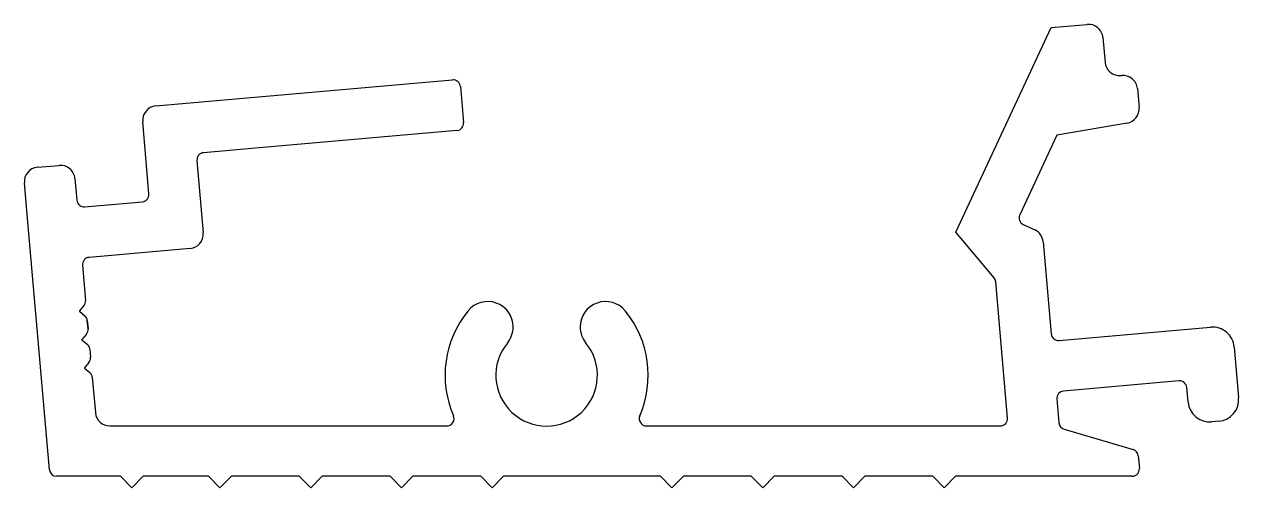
# Model space of a CAD drawing. Extents: x -19.8 to 22.7, y 0.2 to 16.4.
import ezdxf

# ---------------------------------------------------------------- set-up
doc = ezdxf.new("R2010")
doc.units = 0
doc.layers.add('1', color=7, linetype='CONTINUOUS')

msp = doc.modelspace()

# ---------------------------------------------------------------- linework, layer by layer
at = {"layer": '1', "color": 7, "linetype": 'CONTINUOUS'}
for p, q in [((12.807, 9.123), (16.149, 16.291)), ((16.149, 16.291), (17.416, 16.402)), ((17.966, 15.94), (18.042, 15.071)), ((18.592, 14.609), (18.625, 14.612)), ((-15.226, 13.546), (-4.827, 14.455)), ((-4.552, 14.224), (-4.442, 12.959)), ((19.175, 14.15), (19.233, 13.489)), ((-15.466, 10.465), (-15.687, 12.995)), ((18.813, 12.944), (16.352, 12.519)), ((-4.672, 12.684), (-11.727, 12.067)), ((16.352, 12.519), (15.052, 9.731)), ((-11.727, 12.067), (-13.552, 11.907)), ((-13.783, 11.632), (-13.562, 9.102)), ((-19.372, 11.398), (-18.613, 11.464)), ((-19.737, 9.741), (-19.834, 10.848)), ((-18.063, 11.003), (-17.996, 10.243)), ((-17.721, 10.013), (-15.697, 10.19)), ((-18.955, 0.803), (-19.737, 9.741)), ((15.175, 9.394), (15.581, 9.205)), ((14.152, 7.521), (12.807, 9.123)), ((-14.024, 8.551), (-17.566, 8.241)), ((15.872, 8.788), (16.154, 5.56)), ((-17.797, 7.966), (-17.689, 6.733)), ((14.627, 2.615), (14.21, 7.379)), ((-17.747, 6.55), (-17.902, 6.365)), ((-17.689, 6.733), (-17.689, 6.733)), ((-17.901, 6.354), (-17.716, 6.198)), ((-17.628, 6.029), (-17.602, 5.737)), ((-17.602, 5.737), (-17.628, 6.029)), ((-17.628, 6.029), (-17.602, 5.737)), ((-17.602, 5.737), (-17.628, 6.029)), ((-17.628, 6.029), (-17.602, 5.737)), ((-17.66, 5.554), (-17.815, 5.369)), ((16.429, 5.33), (21.743, 5.794)), ((-17.814, 5.358), (-17.629, 5.202)), ((-17.541, 5.032), (-17.515, 4.741)), ((22.569, 5.102), (22.724, 3.33)), ((-17.573, 4.558), (-17.728, 4.373)), ((-17.727, 4.362), (-17.542, 4.206)), ((-17.453, 4.036), (-17.345, 2.803)), ((20.633, 3.912), (16.584, 3.558)), ((20.952, 3.176), (20.908, 3.682)), ((16.354, 3.283), (16.427, 2.443)), ((-16.839, 2.339), (-5.027, 2.339)), ((1.969, 2.339), (14.374, 2.339)), ((16.608, 2.222), (19.024, 1.509)), ((22.031, 2.505), (21.778, 2.483)), ((19.205, 1.288), (19.244, 0.846)), ((-16.469, 0.575), (-18.706, 0.575)), ((-16.069, 0.175), (-16.469, 0.575)), ((-15.669, 0.575), (-16.069, 0.175)), ((-13.377, 0.575), (-15.669, 0.575)), ((-12.977, 0.175), (-13.377, 0.575)), ((-12.577, 0.575), (-12.977, 0.175)), ((-10.197, 0.575), (-12.577, 0.575)), ((-9.797, 0.175), (-10.197, 0.575)), ((-9.397, 0.575), (-9.797, 0.175)), ((-7.017, 0.575), (-9.397, 0.575)), ((-6.617, 0.175), (-7.017, 0.575)), ((-6.217, 0.575), (-6.617, 0.175)), ((-3.837, 0.575), (-6.217, 0.575)), ((-3.437, 0.175), (-3.837, 0.575)), ((-3.037, 0.575), (-3.437, 0.175)), ((2.463, 0.575), (-3.037, 0.575)), ((2.863, 0.175), (2.463, 0.575)), ((3.263, 0.575), (2.863, 0.175)), ((5.643, 0.575), (3.263, 0.575)), ((6.043, 0.175), (5.643, 0.575)), ((6.443, 0.575), (6.043, 0.175)), ((8.823, 0.575), (6.443, 0.575)), ((9.223, 0.175), (8.823, 0.575)), ((9.623, 0.575), (9.223, 0.175)), ((12.003, 0.575), (9.623, 0.575)), ((12.403, 0.175), (12.003, 0.575)), ((12.803, 0.575), (12.403, 0.175)), ((18.995, 0.575), (12.803, 0.575))]:
    msp.add_line(p, q, dxfattribs=at)
for centre, radius, start, end in [((17.46, 15.896), 0.508, 5, 95), ((18.548, 15.115), 0.508, 185, 275), ((18.669, 14.106), 0.508, 5, 95), ((-4.805, 14.202), 0.254, 5, 95), ((-15.181, 13.039), 0.508, 95, 185), ((18.727, 13.444), 0.508, 279.8025, 5.0003), ((-4.695, 12.937), 0.254, 275, 5), ((-13.53, 11.654), 0.254, 95, 185), ((-19.328, 10.892), 0.508, 95, 185), ((-18.569, 10.958), 0.508, 5, 95), ((-17.743, 10.266), 0.254, 185, 275), ((-15.719, 10.443), 0.254, 275, 5), ((15.283, 9.624), 0.254, 155.0009, 244.999), ((-14.068, 9.057), 0.508, 275, 5), ((15.366, 8.744), 0.508, 5.0007, 64.9997), ((-17.544, 7.988), 0.254, 95, 185), ((13.957, 7.357), 0.254, 5, 40), ((-17.938, 6.711), 0.25, 320, 5), ((-3.594, 5.805), 0.89, 360, 140.6609), ((0.536, 5.805), 0.89, 39.3391, 180), ((-17.896, 6.36), 0.008, 140, 230), ((-17.877, 6.007), 0.25, 5, 50), ((-1.529, 4.113), 3.56, 140.6609, 203.4738), ((-1.529, 4.113), 3.56, 336.5262, 39.3391), ((-17.851, 5.715), 0.25, 320, 5), ((-3.594, 5.805), 0.89, 320.6609, 0), ((0.536, 5.805), 0.89, 180, 219.3391), ((16.407, 5.583), 0.254, 185, 275), ((21.81, 5.035), 0.762, 5, 95), ((-17.809, 5.364), 0.008, 140, 230), ((-17.79, 5.011), 0.25, 5, 50), ((-1.529, 4.113), 1.78, 140.6609, 39.3391), ((-17.764, 4.719), 0.25, 320, 5), ((-17.722, 4.368), 0.008, 140, 230), ((-17.702, 4.015), 0.25, 5, 50), ((20.655, 3.659), 0.254, 5, 95), ((16.607, 3.305), 0.254, 95, 185), ((21.712, 3.242), 0.762, 185, 275), ((21.965, 3.264), 0.762, 275, 5), ((-16.839, 2.847), 0.508, 185, 270), ((-5.027, 2.593), 0.254, 269.9999, 23.4738), ((1.969, 2.593), 0.254, 156.5262, 270), ((14.374, 2.593), 0.254, 270, 5), ((16.68, 2.466), 0.254, 185, 253.5618), ((18.952, 1.266), 0.254, 5, 73.5618), ((-18.706, 0.825), 0.25, 185, 270), ((18.995, 0.825), 0.25, 270, 5)]:
    msp.add_arc(centre, radius, start, end, dxfattribs=at)

doc.saveas('drawing.dxf')
